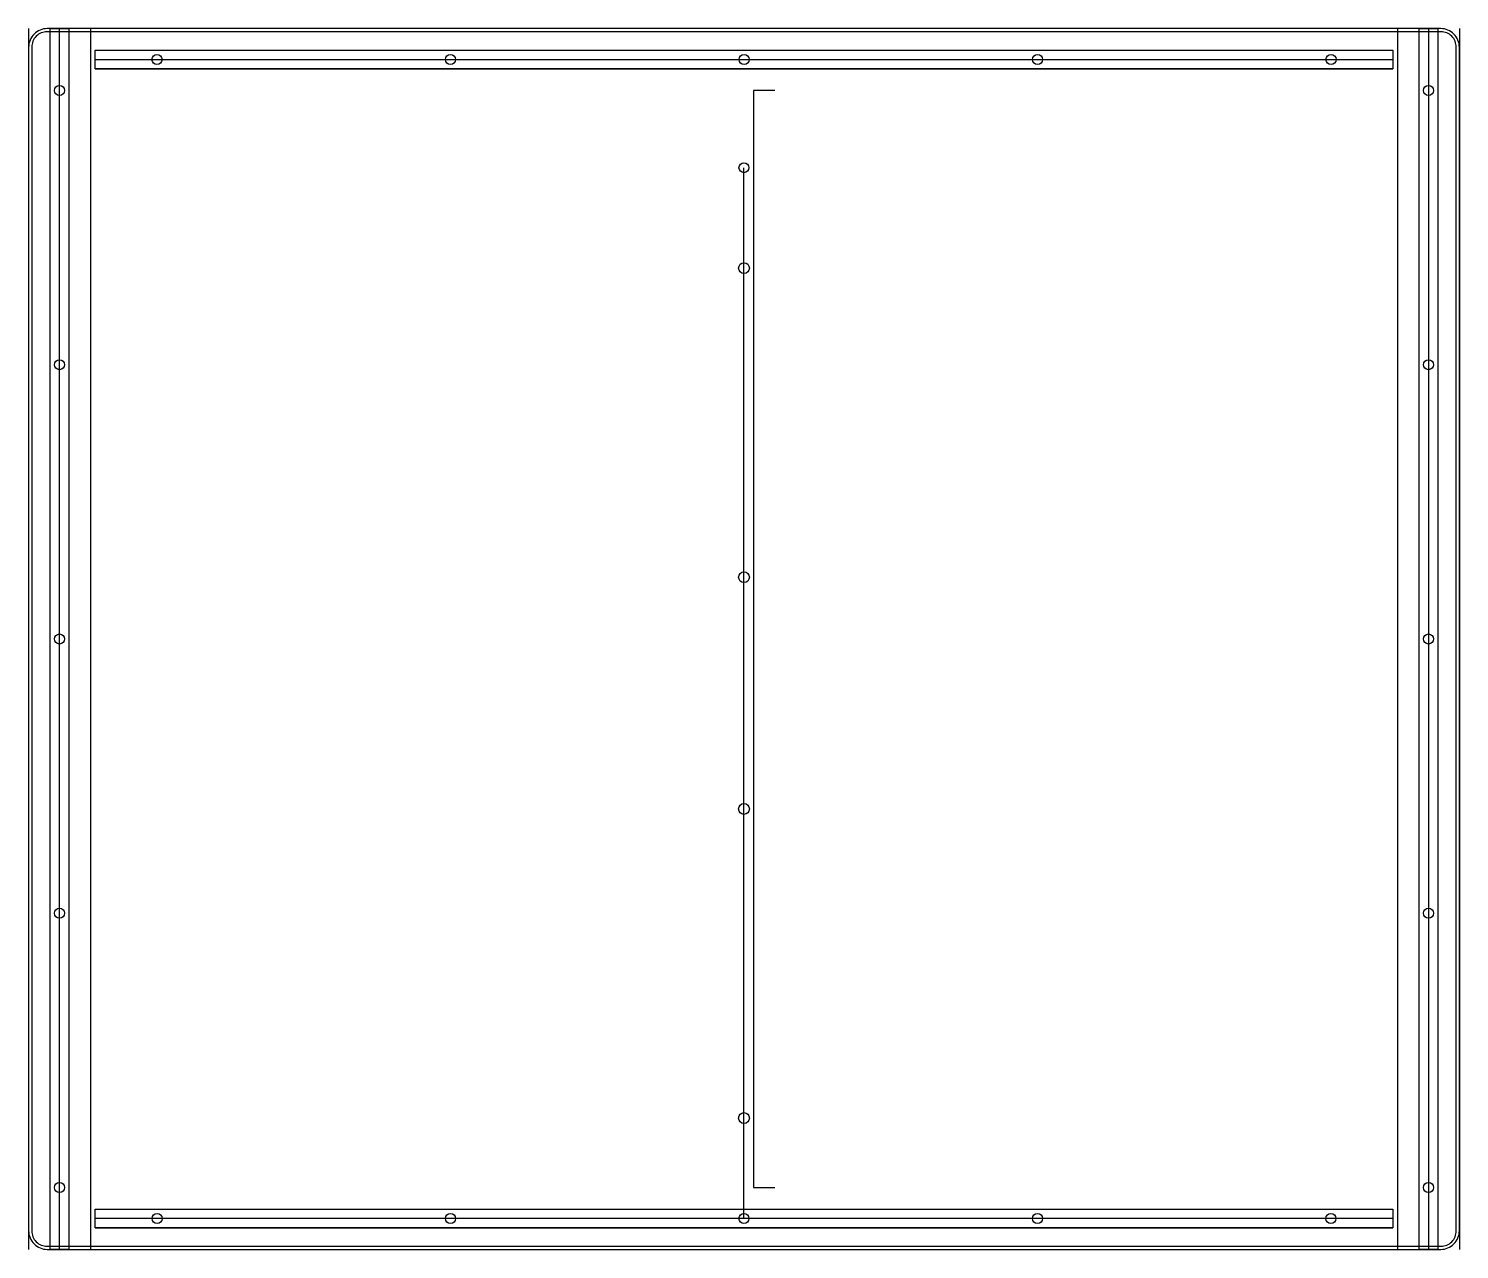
# Model space of a CAD drawing. Header units: millimetres. Extents: x 56 to 519, y -354 to 41.
import ezdxf

# ---------------------------------------------------------------- set-up
doc = ezdxf.new("R2010")
doc.units = ezdxf.units.MM
doc.layers.get('0').update_dxf_attribs({"linetype": 'CONTINUOUS'})

msp = doc.modelspace()

# ---------------------------------------------------------------- linework, layer by layer
for p, q in [((55.81, 41.49), (55.81, -353.51)), ((65.81, -353.51), (65.81, 41.49)), ((75.81, 41.49), (75.81, -353.51)), ((497.39, 41.49), (77.39, 41.49)), ((498.98, 41.49), (498.98, -353.51)), ((508.98, 41.49), (508.98, -353.51)), ((518.98, 41.49), (518.98, -353.51)), ((77.39, 34.49), (497.39, 34.49)), ((77.39, 31.49), (497.39, 31.49)), ((77.39, 28.49), (497.39, 28.49)), ((297.39, 21.49), (290.49, 21.49)), ((290.49, 21.49), (290.49, -333.51)), ((287.39, -343.51), (287.39, -3.51)), ((290.49, -333.51), (297.39, -333.51)), ((77.39, -340.51), (497.39, -340.51)), ((497.39, -343.51), (77.39, -343.51)), ((77.39, -346.51), (497.39, -346.51)), ((77.39, -353.51), (497.39, -353.51))]:
    msp.add_line(p, q)
for points in [[(512.98, 41.49), (61.81, 41.49, 0.414214), (55.81, 35.49), (55.81, -347.51, 0.414214), (61.81, -353.51), (512.98, -353.51, 0.414214), (518.98, -347.51), (518.98, 35.49, 0.414214)], [(517.98, 35.49, 0.414214), (512.98, 40.49), (61.81, 40.49, 0.414214), (56.81, 35.49), (56.81, -347.51, 0.414214), (61.81, -352.51), (512.98, -352.51, 0.414214), (517.98, -347.51)]]:
    msp.add_lwpolyline(points, format="xyb", close=True)
for points in [[(62.81, 41.49), (68.81, 41.49), (68.81, -353.51), (62.81, -353.51)], [(505.98, 41.49), (511.98, 41.49), (511.98, -353.51), (505.98, -353.51)], [(497.39, 34.49), (497.39, 28.49), (77.39, 28.49), (77.39, 34.49)], [(497.39, -340.51), (497.39, -346.51), (77.39, -346.51), (77.39, -340.51)]]:
    msp.add_lwpolyline(points, close=True)
for centre, radius in [((97.36, 31.49), 1.63), ((192.36, 31.49), 1.63), ((287.43, 31.49), 1.62), ((382.43, 31.49), 1.63), ((477.43, 31.49), 1.63), ((65.81, 21.49), 1.63), ((508.98, 21.49), 1.63), ((287.39, -3.51), 1.62), ((287.39, -36.01), 1.75), ((65.81, -67.26), 1.62), ((508.98, -67.26), 1.62), ((287.39, -136.01), 1.75), ((65.81, -156.01), 1.63), ((508.98, -156.01), 1.63), ((287.39, -211.01), 1.75), ((65.81, -244.76), 1.63), ((508.98, -244.76), 1.63), ((287.39, -311.01), 1.75), ((65.81, -333.51), 1.63), ((508.98, -333.51), 1.63), ((97.39, -343.51), 1.63), ((192.39, -343.51), 1.63), ((287.39, -343.51), 1.62), ((382.39, -343.51), 1.63), ((477.39, -343.51), 1.63)]:
    msp.add_circle(centre, radius)

doc.saveas('drawing.dxf')
